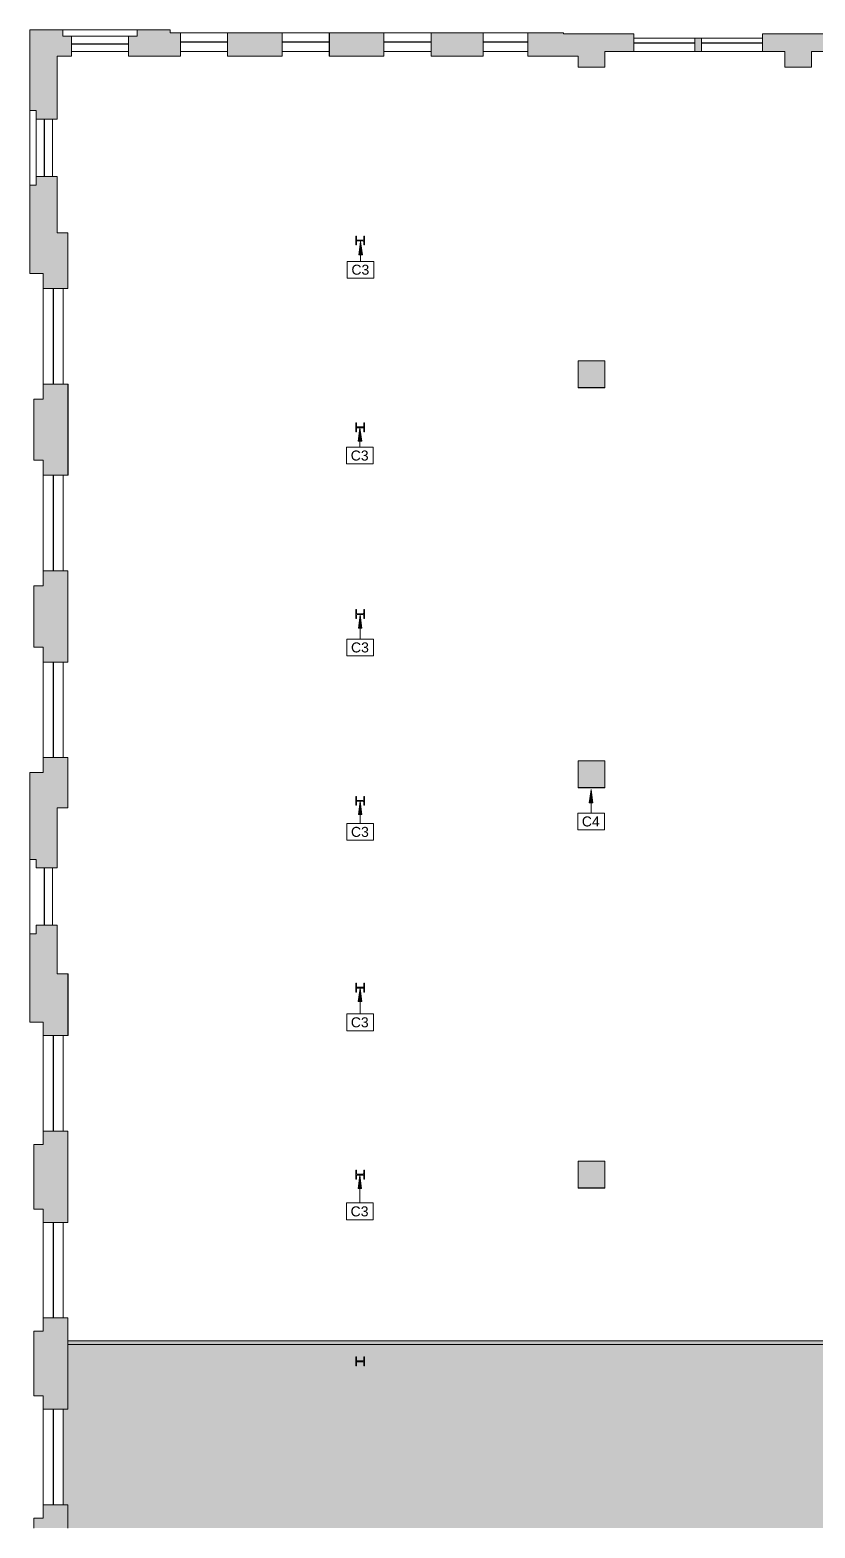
# Model space of a CAD drawing. Header units: inches. Extents: x 0 to 2024, y 708 to 2055.
# Drawn here: x 0 to 706, y 708 to 2055 of the extents above; entities that cross this region are included whole.
import ezdxf

# ---------------------------------------------------------------- set-up
doc = ezdxf.new("R2010")
doc.units = ezdxf.units.IN
doc.header["$MEASUREMENT"] = 0
for name, color, linetype, lineweight in [('A-ANNO-KEYN', 231, 'Continuous', 9), ('A-DETL', 90, 'Continuous', 9), ('A-DETL-GENF', 92, 'Continuous', 9), ('A-WALL-PATT', 111, 'Continuous', 13), ('CORE', 7, 'Continuous', 9), ('I-WALL', 2, 'Continuous', 13), ('Victor Bldg - 6th Floor_LINK_dwg', 8, 'Continuous', 9), ('WINDOWS', 7, 'Continuous', 9), ('WINDOWS SILL', 7, 'Continuous', 9)]:
    doc.layers.add(name, color=color, linetype=linetype, lineweight=lineweight)
doc.styles.add('Arial', font='arial.ttf', dxfattribs={"height": 9})

# ---------------------------------------------------------------- blocks, each defined once
blk = doc.blocks.new('Victor Bldg - 6th Floor_LINK_dwg-6972721-Level XX  CONSTRUCTION')
at = {"layer": 'CORE'}
for p, q in [((269.2, 2052.5), (269.2, 2035.5)), ((269.4, 2031.4), (269.2, 2031.4)), ((299.7, 1865.9), (294.2, 1865.9)), ((294.2, 1865.2), (299.7, 1865.2)), ((299.7, 1697.9), (294.2, 1697.9)), ((294.2, 1697.2), (299.7, 1697.2)), ((299.7, 1529.9), (294.2, 1529.9)), ((294.2, 1529.2), (299.7, 1529.2)), ((299.7, 1361.9), (294.2, 1361.9)), ((294.2, 1361.2), (299.7, 1361.2)), ((299.7, 1193.9), (294.2, 1193.9)), ((294.2, 1193.2), (299.7, 1193.2)), ((299.7, 1025.9), (294.2, 1025.9)), ((294.2, 1025.1), (299.7, 1025.1)), ((299.7, 857.9), (294.2, 857.9)), ((294.2, 857.1), (299.7, 857.1))]:
    blk.add_line(p, q, dxfattribs=at)
at = {"layer": 'CORE', "flags": 128}
blk.add_lwpolyline([(269.4, 2052.5), (269.2, 2052.5)], close=True, dxfattribs=at)
for points in [[(269.2, 2031.4), (269.2, 2042.2), (269.4, 2042.2)], [(293.7, 1866.4), (293.7, 1869.6), (293, 1869.6), (293, 1861.6), (293.7, 1861.6), (293.7, 1864.7)], [(300.2, 1864.7), (300.2, 1861.6), (301, 1861.6), (301, 1869.6), (300.2, 1869.6), (300.2, 1866.4)], [(293.7, 1698.4), (293.7, 1701.6), (293, 1701.6), (293, 1693.6), (293.7, 1693.6), (293.7, 1696.7)], [(300.2, 1696.7), (300.2, 1693.6), (301, 1693.6), (301, 1701.6), (300.2, 1701.6), (300.2, 1698.4)], [(293.7, 1530.4), (293.7, 1533.6), (293, 1533.6), (293, 1525.6), (293.7, 1525.6), (293.7, 1528.7)], [(300.2, 1528.7), (300.2, 1525.6), (301, 1525.6), (301, 1533.6), (300.2, 1533.6), (300.2, 1530.4)], [(293.7, 1362.4), (293.7, 1365.6), (293, 1365.6), (293, 1357.6), (293.7, 1357.6), (293.7, 1360.7)], [(300.2, 1360.7), (300.2, 1357.6), (301, 1357.6), (301, 1365.6), (300.2, 1365.6), (300.2, 1362.4)], [(293.7, 1194.4), (293.7, 1197.6), (293, 1197.6), (293, 1189.6), (293.7, 1189.6), (293.7, 1192.7)], [(300.2, 1192.7), (300.2, 1189.6), (301, 1189.6), (301, 1197.6), (300.2, 1197.6), (300.2, 1194.4)], [(293.7, 1026.4), (293.7, 1029.5), (293, 1029.5), (293, 1021.5), (293.7, 1021.5), (293.7, 1024.6)], [(300.2, 1024.6), (300.2, 1021.5), (301, 1021.5), (301, 1029.5), (300.2, 1029.5), (300.2, 1026.4)], [(293.7, 858.4), (293.7, 861.5), (293, 861.5), (293, 853.5), (293.7, 853.5), (293.7, 856.6)], [(300.2, 856.6), (300.2, 853.5), (301, 853.5), (301, 861.5), (300.2, 861.5), (300.2, 858.4)]]:
    blk.add_lwpolyline(points, dxfattribs=at)
at = {"layer": 'CORE'}
for centre, start, end in [((294.2, 1866.4), 180, 270), ((294.2, 1864.7), 90, 180), ((299.7, 1866.4), 270, 0), ((299.7, 1864.7), 0, 90), ((294.2, 1698.4), 180, 270), ((299.7, 1698.4), 270, 0), ((294.2, 1696.7), 90, 180), ((299.7, 1696.7), 0, 90), ((294.2, 1530.4), 180, 270), ((294.2, 1528.7), 90, 180), ((299.7, 1530.4), 270, 0), ((299.7, 1528.7), 0, 90), ((294.2, 1362.4), 180, 270), ((294.2, 1360.7), 90, 180), ((299.7, 1362.4), 270, 0), ((299.7, 1360.7), 0, 90), ((294.2, 1194.4), 180, 270), ((294.2, 1192.7), 90, 180), ((299.7, 1194.4), 270, 0), ((299.7, 1192.7), 0, 90), ((294.2, 1026.4), 180, 270), ((294.2, 1024.6), 90, 180), ((299.7, 1026.4), 270, 0), ((299.7, 1024.6), 0, 90), ((294.2, 858.4), 180, 270), ((294.2, 856.6), 90, 180), ((299.7, 858.4), 270, 0), ((299.7, 856.6), 0, 90)]:
    blk.add_arc(centre, 0.5, start, end, dxfattribs=at)
at = {"layer": 'WINDOWS'}
for p, q in [((37.2, 2042.5), (88.8, 2042.5)), ((37.2, 2042.2), (88.8, 2042.2)), ((135.2, 2044.2), (177.8, 2044.2)), ((135.2, 2044), (177.8, 2044)), ((226.8, 2044.2), (269.2, 2044.2)), ((226.8, 2044), (269.2, 2044)), ((318.2, 2044.2), (360.8, 2044.2)), ((318.2, 2044), (360.8, 2044)), ((407.8, 2044.2), (447.8, 2044.2)), ((407.8, 2044), (447.8, 2044)), ((598, 2043.5), (543, 2043.5)), ((598, 2043.2), (543, 2043.2)), ((659, 2043.5), (604, 2043.5)), ((659, 2043.2), (604, 2043.2)), ((12.9, 1923.2), (12.9, 1974.8)), ((13.1, 1923.2), (13.1, 1974.8)), ((21, 1736.5), (21, 1822.5)), ((21.2, 1736.5), (21.2, 1822.5)), ((21, 1568.5), (21, 1654.5)), ((21.2, 1568.5), (21.2, 1654.5)), ((12.9, 1249.8), (12.9, 1301.2)), ((13.1, 1249.8), (13.1, 1301.2)), ((21, 1064.5), (21, 1150.5)), ((21.2, 1064.5), (21.2, 1150.5)), ((21, 896.5), (21, 982.5)), ((21.2, 896.5), (21.2, 982.5)), ((21, 728.5), (21, 814.5)), ((21.2, 728.5), (21.2, 814.5))]:
    blk.add_line(p, q, dxfattribs=at)
at = {"layer": 'WINDOWS', "flags": 128}
for points in [[(21, 1486.5), (21, 1400.5)], [(21.2, 1486.5), (21.2, 1400.5)]]:
    blk.add_lwpolyline(points, close=True, dxfattribs=at)
at = {"layer": 'WINDOWS SILL'}
for p, q in [((29.5, 2055), (96.5, 2055)), ((88.8, 2049.5), (37.2, 2049.5)), ((177.8, 2052.5), (135.2, 2052.5)), ((269.2, 2052.5), (226.8, 2052.5)), ((360.8, 2052.5), (318.2, 2052.5)), ((447.8, 2052.5), (407.8, 2052.5)), ((88.8, 2035.5), (37.2, 2035.5)), ((135.2, 2035.5), (177.8, 2035.5)), ((226.8, 2035.5), (269.2, 2035.5)), ((318.2, 2035.5), (360.8, 2035.5)), ((407.8, 2035.5), (447.8, 2035.5)), ((598, 2047.5), (543, 2047.5)), ((598, 2035.5), (543, 2035.5)), ((659, 2047.5), (604, 2047.5)), ((659, 2035.5), (604, 2035.5)), ((0, 1915.5), (0, 1982.5)), ((5.5, 1974.8), (5.5, 1923.2)), ((20.3, 1974.8), (20.3, 1923.2)), ((12, 1736.5), (12, 1822.5)), ((30, 1822.5), (30, 1736.5)), ((12, 1568.5), (12, 1654.5)), ((30, 1654.5), (30, 1568.5)), ((0, 1242), (0, 1309)), ((20.3, 1301.2), (20.3, 1249.8)), ((12, 1064.5), (12, 1150.5)), ((30, 1150.5), (30, 1064.5)), ((12, 896.5), (12, 982.5)), ((12, 728.5), (12, 814.5))]:
    blk.add_line(p, q, dxfattribs=at)
at = {"layer": 'WINDOWS SILL', "flags": 128}
for points in [[(12, 1486.5), (12, 1400.5)], [(30, 896.5), (30, 982.5)]]:
    blk.add_lwpolyline(points, close=True, dxfattribs=at)
for points in [[(30, 1486.5), (30, 1400.5), (30, 1486.5), (30, 1400.5)], [(30, 814.5), (30, 728.5), (30, 814.5), (30, 728.5)]]:
    blk.add_lwpolyline(points, dxfattribs=at)
blk = doc.blocks.new('Keynote Tag - Keynote Number - Boxed-135510-Level XX  CONSTRUCTION')
at = {"layer": 'A-ANNO-KEYN'}
for p, q in [((-0.125, -0.079), (-0.125, 0.078)), ((-0.125, 0.078), (0.125, 0.078)), ((0.125, 0.078), (0.125, -0.079)), ((-0.125, -0.079), (0.125, -0.079))]:
    blk.add_line(p, q, dxfattribs=at)

msp = doc.modelspace()

# ---------------------------------------------------------------- hatches: boundary and pattern name
at = {"layer": 'A-ANNO-KEYN'}
for points in [[(297.43, 1864.74), (295.85, 1852.74), (299.01, 1852.74)], [(296.79, 1697.07), (295.21, 1685.07), (298.37, 1685.07)], [(297.06, 1529.08), (295.48, 1517.08), (298.64, 1517.08)], [(297.02, 1361.38), (295.44, 1349.38), (298.6, 1349.38)], [(504.67, 1371.97), (503.09, 1359.97), (506.25, 1359.97)], [(296.89, 1193.19), (295.31, 1181.19), (298.47, 1181.19)], [(296.7, 1025.1), (295.12, 1013.1), (298.28, 1013.1)]]:
    msp.add_hatch(color=256, dxfattribs=at).paths.add_polyline_path(points, flags=0)
at = {"layer": 'A-DETL-GENF'}
h = msp.add_hatch(color=7, dxfattribs=at)
h.paths.add_polyline_path([(3.5, 707.56), (34.12, 707.56), (34.12, 728.5), (12, 728.5), (12, 716.5), (3.5, 716.5)], flags=0)
h.paths.add_polyline_path([(34.12, 814.5), (34.12, 896.5), (12, 896.5), (12, 884.5), (3.5, 884.5), (3.5, 826.5), (12, 826.5), (12, 814.5), (30, 814.5)], flags=0)
h.paths.add_polyline_path([(22.25, 982.5), (34.12, 982.5), (34.12, 1064.5), (12, 1064.5), (12, 1052.5), (3.5, 1052.5), (3.5, 994.5), (12, 994.5), (12, 982.5), (13.76, 982.5)], flags=0)
h.paths.add_polyline_path([(493, 1013.5), (517, 1013.5), (517, 1037.5), (493, 1037.5), (493, 1013.75)], flags=0)
h.paths.add_polyline_path([(24.37, 1150.5), (34.12, 1150.5), (34.12, 1206), (24.37, 1206), (24.37, 1249.75), (5.5, 1249.75), (5.5, 1242), (0, 1242), (0, 1162.5), (12, 1162.5), (12, 1150.5), (22.25, 1150.5)], flags=0)
h.paths.add_polyline_path([(22.25, 1301.25), (24.37, 1301.25), (24.37, 1355.38), (34.12, 1355.38), (34.12, 1400.5), (12, 1400.5), (12, 1387), (0, 1387), (0, 1309), (5.5, 1309), (5.5, 1301.25)], flags=0)
h.paths.add_polyline_path([(1455, 1371.5), (1455, 1399.5), (1427, 1399.5), (1427, 1371.5), (1453, 1371.5)], flags=0)
h.paths.add_polyline_path([(1815, 1371.5), (1815, 1399.5), (1787, 1399.5), (1787, 1371.5), (1813.84, 1371.5)], flags=0)
h.paths.add_polyline_path([(829, 1373.5), (853, 1373.5), (853, 1397.5), (829, 1397.5)], flags=0)
h.paths.add_polyline_path([(493, 1373.5), (517, 1373.5), (517, 1397.5), (493, 1397.5), (493, 1373.75)], flags=0)
h.paths.add_polyline_path([(1069, 1373.5), (1093, 1373.5), (1093, 1397.5), (1069, 1397.5)], flags=0)
h.paths.add_polyline_path([(12, 1486.5), (34.12, 1486.5), (34.12, 1568.5), (12, 1568.5), (12, 1555), (3.5, 1555), (3.5, 1500), (12, 1500)], flags=0)
h.paths.add_polyline_path([(24.37, 1654.5), (34.12, 1654.5), (34.12, 1736.5), (12, 1736.5), (12, 1723), (3.5, 1723), (3.5, 1668), (12, 1668), (12, 1654.5)], flags=0)
h.paths.add_polyline_path([(1787, 1731.5), (1815, 1731.5), (1815, 1759.5), (1787, 1759.5), (1787, 1733.5)], flags=0)
h.paths.add_polyline_path([(1069, 1733.5), (1093, 1733.5), (1093, 1757.5), (1069, 1757.5)], flags=0)
h.paths.add_polyline_path([(1429, 1733.5), (1453, 1733.5), (1453, 1757.5), (1429, 1757.5)], flags=0)
h.paths.add_polyline_path([(517, 1733.5), (517, 1757.5), (493, 1757.5), (493, 1733.5)], flags=0)
h.paths.add_polyline_path([(829, 1733.5), (853, 1733.5), (853, 1757.5), (829, 1757.5)], flags=0)
h.paths.add_polyline_path([(24.37, 1822.5), (34.12, 1822.5), (34.12, 1872.5), (24.37, 1872.5), (24.37, 1923.25), (5.5, 1923.25), (5.5, 1915.5), (0, 1915.5), (0, 1836), (12, 1836), (12, 1822.5)], flags=0)
h.paths.add_polyline_path([(24.37, 1974.75), (24.37, 2031.38), (37.25, 2031.38), (37.25, 2049.5), (29.5, 2049.5), (29.5, 2055), (0, 2055), (0, 1982.5), (5.5, 1982.5), (5.5, 1974.75)], flags=0)
h.paths.add_polyline_path([(517, 2021.5), (517, 2035.5), (543, 2035.5), (543, 2051.5), (480, 2051.5), (480, 2052.5), (447.75, 2052.5), (447.75, 2031.38), (493, 2031.38), (493, 2021.5), (499.38, 2021.5)], flags=0)
h.paths.add_polyline_path([(1039, 2021.5), (1063, 2021.5), (1063, 2035.5), (1083, 2035.5), (1083, 2051.5), (1019, 2051.5), (1019, 2035.5), (1039, 2035.5)], flags=0)
h.paths.add_polyline_path([(1399, 2021.5), (1423, 2021.5), (1423, 2035.5), (1443, 2035.5), (1443, 2051.5), (1379, 2051.5), (1379, 2035.5), (1399, 2035.5)], flags=0)
h.paths.add_polyline_path([(685.5, 2021.5), (703, 2021.5), (703, 2035.5), (723, 2035.5), (723, 2051.5), (659, 2051.5), (659, 2035.5), (679, 2035.5), (679, 2021.5)], flags=0)
h.paths.add_polyline_path([(1759, 2021.5), (1783, 2021.5), (1783, 2035.5), (1803, 2035.5), (1803, 2051.5), (1739, 2051.5), (1739, 2035.5), (1759, 2035.5)], flags=0)
h.paths.add_polyline_path([(407.75, 2031.38), (407.75, 2052.5), (360.75, 2052.5), (360.75, 2031.38)], flags=0)
h.paths.add_polyline_path([(88.75, 2031.38), (135.25, 2031.38), (135.25, 2052.5), (126.25, 2052.5), (126.25, 2055), (96.5, 2055), (96.5, 2049.5), (88.75, 2049.5)], flags=0)
h.paths.add_polyline_path([(177.75, 2031.38), (226.75, 2031.38), (226.75, 2052.5), (177.75, 2052.5)], flags=0)
h.paths.add_polyline_path([(318.25, 2031.38), (318.25, 2052.5), (269.38, 2052.5), (269.38, 2031.38)], flags=0)
h.paths.add_polyline_path([(598, 2035.5), (604, 2035.5), (604, 2047.5), (598, 2047.5)], flags=0)
h.paths.add_polyline_path([(784, 2035.5), (784, 2047.5), (778, 2047.5), (778, 2035.5)], flags=0)
h.paths.add_polyline_path([(839, 2035.5), (903, 2035.5), (903, 2051.5), (839, 2051.5)], flags=0)
h.paths.add_polyline_path([(1144, 2035.5), (1144, 2047.5), (1138, 2047.5), (1138, 2035.5)], flags=0)
h.paths.add_polyline_path([(1199, 2035.5), (1263, 2035.5), (1263, 2051.5), (1199, 2051.5), (1199, 2035.75)], flags=0)
h.paths.add_polyline_path([(958, 2035.5), (964, 2035.5), (964, 2047.5), (958, 2047.5)], flags=0)
h.paths.add_polyline_path([(1983, 2035.5), (1983, 2051.5), (1919, 2051.5), (1919, 2035.5)], flags=0)
h.paths.add_polyline_path([(1324, 2035.5), (1324, 2047.5), (1318, 2047.5), (1318, 2035.5)], flags=0)
h.paths.add_polyline_path([(1559, 2035.5), (1623, 2035.5), (1623, 2051.5), (1559, 2051.5)], flags=0)
h.paths.add_polyline_path([(1684, 2035.5), (1684, 2047.5), (1678, 2047.5), (1678, 2035.5)], flags=0)
h.paths.add_polyline_path([(1864, 2035.5), (1864, 2047.5), (1858, 2047.5), (1858, 2035.5)], flags=0)
h.paths.add_polyline_path([(1498, 2035.5), (1504, 2035.5), (1504, 2047.5), (1498, 2047.5), (1498, 2043.5)], flags=0)
h = msp.add_hatch(color=9, dxfattribs=at)
h.paths.add_polyline_path([(1843, 707.56), (2023.53, 707.56), (2023.53, 2035.5), (1783, 2035.5), (1783, 2021.5), (1759, 2021.5), (1759, 2035.5), (1443, 2035.5), (1443, 1757.5), (1453, 1757.5), (1453, 1733.5), (1443, 1733.5), (1443, 1399.5), (1455, 1399.5), (1455, 1371.5), (1443, 1371.5), (1443, 1301.25), (1883.86, 1301.25), (1883.86, 1238), (1986, 1238), (1986, 749.5), (807.87, 749.5), (807.87, 748.75), (806.37, 748.75), (806.37, 750.75), (805.87, 750.75), (805.87, 752.25), (806.37, 752.25), (806.37, 753), (770.12, 753), (770.12, 752.25), (770.62, 752.25), (770.62, 750.75), (770.12, 750.75), (770.12, 748.75), (768.62, 748.75), (768.62, 749.5), (765.5, 749.5), (765.5, 872.5), (34.12, 872.5), (34.12, 814.5), (30, 814.5), (30, 728.5), (34.12, 728.5), (34.12, 707.56), (1819, 707.56)], flags=0)
h.paths.add_polyline_path([(1004.38, 813), (1040.62, 813), (1040.62, 813.75), (1040.12, 813.75), (1040.12, 815.25), (1040.62, 815.25), (1040.62, 818.38), (1042.12, 818.38), (1042.12, 817.63), (1052.5, 817.63), (1052.5, 912.5), (993, 912.5), (993, 951.5), (907.38, 951.5), (907.38, 817.63), (1002.88, 817.63), (1002.89, 818.38), (1004.38, 818.38), (1004.38, 815.25), (1004.88, 815.25), (1004.88, 813.75), (1004.38, 813.75)], flags=0)
h.paths.add_polyline_path([(899.19, 813), (899.19, 815.38), (898.69, 815.38), (898.69, 816.88), (899.19, 816.88), (899.19, 818.38), (900.69, 818.38), (900.69, 817.63), (902.75, 817.63), (902.75, 951.5), (833.62, 951.5), (833.62, 817.63), (861.44, 817.63), (861.44, 818.38), (862.94, 818.38), (862.94, 816.88), (863.44, 816.88), (863.44, 815.38), (862.94, 815.38), (862.94, 813), (899.06, 813)], flags=0)
h.paths.add_polyline_path([(1286.13, 813), (1286.63, 813), (1286.63, 814.75), (1286.13, 814.75), (1286.13, 816.25), (1286.63, 816.25), (1286.63, 817.75), (1288.13, 817.75), (1288.13, 817), (1321.5, 817), (1321.5, 865.13), (1290.75, 865.13), (1290.75, 912.5), (1058.5, 912.5), (1058.5, 817), (1248.88, 817), (1248.88, 817.75), (1250.38, 817.75), (1250.38, 816.25), (1250.88, 816.25), (1250.88, 814.75), (1250.38, 814.75), (1250.38, 813), (1260.07, 813)], flags=0)
h.paths.add_polyline_path([(1825.13, 818), (1947.62, 818), (1947.62, 994.5), (1842, 994.5), (1842, 1002.5), (1843.49, 1002.5), (1843.49, 1138.5), (1842, 1138.5), (1842, 1141.5), (1737.13, 1141.5), (1737.13, 818), (1765.42, 818)], flags=0)
h.paths.add_polyline_path([(1953.63, 818), (1977, 818), (1977, 994.5), (1953.63, 994.5), (1953.63, 839.25)], flags=0)
h.paths.add_polyline_path([(1730.13, 818), (1730.13, 1140.5), (1637.5, 1140.5), (1637.5, 1106.5), (1630.5, 1106.5), (1630.5, 1064.5), (1637.5, 1064.5), (1637.5, 1001.5), (1630.5, 1001.5), (1630.5, 959.5), (1637.5, 959.5), (1637.5, 897.5), (1630.5, 897.5), (1630.5, 855.5), (1637.5, 855.5), (1637.5, 818)], flags=0)
h.paths.add_polyline_path([(1484.5, 818), (1484.5, 855.5), (1491.5, 855.5), (1491.5, 897.5), (1484.5, 897.5), (1484.5, 959.5), (1491.5, 959.5), (1491.5, 1001.5), (1484.5, 1001.5), (1484.5, 1064.5), (1491.5, 1064.5), (1491.5, 1106.5), (1484.5, 1106.5), (1484.5, 1153.5), (1388.5, 1153.5), (1388.5, 1106.5), (1381.5, 1106.5), (1381.5, 1143.5), (1321.5, 1143.5), (1321.5, 1013.5), (1323.13, 1013.5), (1323.13, 1014.25), (1324.63, 1014.25), (1324.65, 1012.75), (1325.13, 1012.75), (1325.13, 1011.25), (1324.63, 1011.25), (1324.63, 1008.5), (1360.88, 1008.5), (1360.88, 1011.25), (1360.38, 1011.25), (1360.38, 1012.75), (1360.88, 1012.75), (1360.88, 1014.25), (1362.38, 1014.25), (1362.38, 1013.5), (1381.5, 1013.5), (1381.5, 1064.5), (1388.5, 1064.5), (1388.5, 818)], flags=0)
h.paths.add_polyline_path([(1318, 868.63), (1318, 912.5), (1294.25, 912.5), (1294.25, 868.63)], flags=0)
h.paths.add_polyline_path([(1023.22, 916), (1023.22, 936.5), (1026.38, 936.5), (1026.38, 1013.5), (1029.88, 1013.5), (1029.88, 936.5), (1038.55, 936.5), (1038.55, 1013.5), (1036, 1013.5), (1036, 1234.5), (867.37, 1234.5), (867.37, 957.5), (993, 957.5), (993, 1017.5), (1016.5, 1017.5), (1016.5, 1013.5), (997, 1013.5), (997, 916)], flags=0)
h.paths.add_polyline_path([(1257.5, 924.5), (1257.5, 960.5), (1261, 960.5), (1261, 928), (1317.25, 928), (1317.25, 929.12), (1318.75, 929.12), (1318.75, 929.62), (1320.25, 929.62), (1320.25, 929.12), (1321.5, 929.12), (1321.5, 965.37), (1320.25, 965.37), (1320.25, 964.87), (1318.75, 964.87), (1318.75, 965.37), (1317.25, 965.37), (1317.25, 966.87), (1318, 966.87), (1318, 1004.12), (1261, 1004.12), (1261, 1009.12), (1318, 1009.12), (1318, 1066.12), (1042, 1066.12), (1042, 1013.5), (1042.05, 1013.5), (1042.05, 936.5), (1047.22, 936.5), (1047.22, 924.5), (1249.2, 924.5)], flags=0)
h.paths.add_polyline_path([(861.38, 957.5), (861.38, 1234.5), (838, 1234.5), (838, 957.5)], flags=0)
h.paths.add_polyline_path([(1980, 1000.5), (1980, 1232), (1886.36, 1232), (1886.36, 1230.94), (1887.11, 1230.94), (1887.11, 1229.44), (1885.61, 1229.44), (1885.61, 1228.94), (1884.11, 1228.94), (1884.11, 1229.44), (1880.36, 1229.44), (1880.36, 1193.19), (1884.11, 1193.19), (1884.11, 1193.69), (1885.61, 1193.69), (1885.61, 1193.19), (1887.11, 1193.19), (1887.11, 1191.69), (1886.36, 1191.69), (1886.36, 1138.5), (1885.99, 1138.5), (1885.99, 1000.5), (1977, 1000.5)], flags=0)
h.paths.add_polyline_path([(1876.99, 1002.5), (1876.99, 1138.5), (1848.11, 1138.5), (1848.11, 1002.5), (1876.13, 1002.5)], flags=0)
h.paths.add_polyline_path([(1317.73, 1070.12), (1318, 1070.12), (1318, 1080.12), (1042, 1080.12), (1042, 1070.12), (1249.2, 1070.12)], flags=0)
h.paths.add_polyline_path([(1317.79, 1084.12), (1318, 1084.12), (1318, 1149.63), (1317.25, 1149.63), (1317.25, 1151.13), (1319.25, 1151.13), (1319.25, 1151.63), (1320.75, 1151.63), (1320.75, 1151.13), (1322.25, 1151.13), (1322.25, 1149.63), (1321.5, 1149.63), (1321.5, 1147), (1381.5, 1147), (1381.5, 1234.5), (1379.13, 1234.5), (1379.13, 1233.75), (1377.63, 1233.75), (1377.63, 1235.25), (1377.13, 1235.25), (1377.13, 1236.75), (1377.63, 1236.75), (1377.63, 1238), (1341.38, 1238), (1341.38, 1236.75), (1341.88, 1236.75), (1341.88, 1235.25), (1341.38, 1235.25), (1341.38, 1233.75), (1339.88, 1233.75), (1339.88, 1234.5), (1321.5, 1234.5), (1321.5, 1188.88), (1322.25, 1188.88), (1322.25, 1187.38), (1320.75, 1187.38), (1320.75, 1186.88), (1319.25, 1186.88), (1319.25, 1187.38), (1317.25, 1187.38), (1317.25, 1188.88), (1318, 1188.88), (1318, 1199), (1248, 1199), (1248, 1191.75), (1242, 1191.75), (1242, 1215.75), (1104, 1215.75), (1104, 1191.75), (1098, 1191.75), (1098, 1220), (1042, 1220), (1042, 1084.12), (1249.2, 1084.12)], flags=0)
h.paths.add_polyline_path([(1829.94, 1146.5), (1880.36, 1146.5), (1880.36, 1189.88), (1879.63, 1189.88), (1879.63, 1154), (1828.63, 1154), (1828.63, 1146.5)], flags=0)
h.paths.add_polyline_path([(1767.13, 1146.5), (1767.13, 1233.38), (1636.5, 1233.38), (1636.5, 1147.5), (1737.13, 1147.5), (1737.13, 1146.5), (1765.42, 1146.5)], flags=0)
h.paths.add_polyline_path([(1406.25, 1165.5), (1488, 1165.5), (1488, 1234.5), (1443.88, 1234.5), (1443.88, 1233.75), (1442.38, 1233.75), (1442.38, 1235.25), (1441.88, 1235.25), (1441.88, 1236.75), (1442.38, 1236.75), (1442.38, 1238), (1406.12, 1238), (1406.12, 1236.75), (1406.62, 1236.75), (1406.62, 1235.25), (1406.12, 1235.25), (1406.12, 1233.75), (1404.62, 1233.75), (1404.62, 1234.5), (1402, 1234.5), (1402, 1228.5), (1385, 1228.5), (1385, 1165.5), (1402, 1165.5)], flags=0)
h.paths.add_polyline_path([(1248, 1202.5), (1318, 1202.5), (1318, 1234.5), (1248, 1234.5), (1248, 1215.75)], flags=0)
h.paths.add_polyline_path([(1104, 1219.75), (1244.5, 1219.75), (1244.5, 1232), (1101.5, 1232), (1101.5, 1219.75)], flags=0)
h.paths.add_polyline_path([(1087, 1223.5), (1098, 1223.5), (1098, 1234.5), (1042, 1234.5), (1042, 1223.5)], flags=0)
h.paths.add_polyline_path([(1398.5, 1232), (1398.5, 1234.5), (1385, 1234.5), (1385, 1232), (1388.5, 1232)], flags=0)
h.paths.add_polyline_path([(1815, 1371.5), (1787, 1371.5), (1787, 1399.5), (1815, 1399.5)], flags=0)
h.paths.add_polyline_path([(1787, 1731.5), (1787, 1759.5), (1815, 1759.5), (1815, 1731.5)], flags=0)
at = {"layer": 'A-WALL-PATT', "lineweight": 9}
msp.add_hatch(color=7, dxfattribs=at).paths.add_polyline_path([(34.12, 872.5), (729.5, 872.5), (729.5, 876), (34.12, 876)], flags=0)

# ---------------------------------------------------------------- linework, layer by layer
at = {"layer": 'A-ANNO-KEYN'}
for p, q in [((297.43, 1864.74), (295.85, 1852.74)), ((299.01, 1852.74), (297.43, 1864.74)), ((297.43, 1864.74), (297.43, 1846.9)), ((295.85, 1852.74), (299.01, 1852.74)), ((296.79, 1697.07), (295.21, 1685.07)), ((295.21, 1685.07), (298.37, 1685.07)), ((298.37, 1685.07), (296.79, 1697.07)), ((296.79, 1697.07), (296.79, 1679.78)), ((297.06, 1529.08), (295.48, 1517.08)), ((298.64, 1517.08), (297.06, 1529.08)), ((297.06, 1529.08), (297.06, 1507.15)), ((295.48, 1517.08), (298.64, 1517.08)), ((297.02, 1361.38), (295.44, 1349.38)), ((298.6, 1349.38), (297.02, 1361.38)), ((297.02, 1361.38), (297.02, 1341.26)), ((504.67, 1371.97), (503.09, 1359.97)), ((506.25, 1359.97), (504.67, 1371.97)), ((504.67, 1371.97), (504.67, 1350.65)), ((295.44, 1349.38), (298.6, 1349.38)), ((503.09, 1359.97), (506.25, 1359.97)), ((296.89, 1193.19), (295.31, 1181.19)), ((298.47, 1181.19), (296.89, 1193.19)), ((296.89, 1193.19), (296.89, 1170)), ((295.31, 1181.19), (298.47, 1181.19)), ((296.7, 1025.1), (295.12, 1013.1)), ((298.28, 1013.1), (296.7, 1025.1)), ((296.7, 1025.1), (296.7, 999.93)), ((295.12, 1013.1), (298.28, 1013.1))]:
    msp.add_line(p, q, dxfattribs=at)
at = {"layer": 'A-DETL'}
for p, q in [((29.5, 2055), (0, 2055)), ((0, 2055), (0, 1982.5)), ((29.5, 2049.5), (29.5, 2055)), ((37.25, 2049.5), (29.5, 2049.5)), ((37.25, 2031.38), (37.25, 2049.5)), ((88.75, 2049.5), (88.75, 2031.38)), ((96.5, 2049.5), (88.75, 2049.5)), ((126.25, 2055), (96.5, 2055)), ((96.5, 2055), (96.5, 2049.5)), ((126.25, 2052.5), (126.25, 2055)), ((135.25, 2052.5), (126.25, 2052.5)), ((135.25, 2031.38), (135.25, 2052.5)), ((226.75, 2052.5), (177.75, 2052.5)), ((177.75, 2052.5), (177.75, 2031.38)), ((226.75, 2031.38), (226.75, 2052.5)), ((318.25, 2052.5), (269.38, 2052.5)), ((269.38, 2052.5), (269.38, 2031.38)), ((318.25, 2031.38), (318.25, 2052.5)), ((407.75, 2052.5), (360.75, 2052.5)), ((360.75, 2052.5), (360.75, 2031.38)), ((407.75, 2031.38), (407.75, 2052.5)), ((480, 2052.5), (447.75, 2052.5)), ((447.75, 2052.5), (447.75, 2031.38)), ((480, 2051.5), (480, 2052.5)), ((543, 2051.5), (480, 2051.5)), ((543, 2035.5), (543, 2051.5)), ((723, 2051.5), (659, 2051.5)), ((659, 2051.5), (659, 2035.5)), ((517, 2021.5), (517, 2035.5)), ((517, 2035.5), (543, 2035.5)), ((604, 2047.5), (598, 2047.5)), ((598, 2047.5), (598, 2035.5)), ((598, 2035.5), (604, 2035.5)), ((604, 2035.5), (604, 2047.5)), ((659, 2035.5), (679, 2035.5)), ((679, 2035.5), (679, 2021.5)), ((703, 2021.5), (703, 2035.5)), ((703, 2035.5), (723, 2035.5)), ((24.37, 1974.75), (24.37, 2031.38)), ((24.37, 2031.38), (37.25, 2031.38)), ((88.75, 2031.38), (135.25, 2031.38)), ((177.75, 2031.38), (226.75, 2031.38)), ((269.38, 2031.38), (318.25, 2031.38)), ((360.75, 2031.38), (407.75, 2031.38)), ((447.75, 2031.38), (493, 2031.38)), ((493, 2031.38), (493, 2021.5)), ((493, 2021.5), (517, 2021.5)), ((679, 2021.5), (703, 2021.5)), ((0, 1982.5), (5.5, 1982.5)), ((5.5, 1982.5), (5.5, 1974.75)), ((5.5, 1974.75), (24.37, 1974.75)), ((5.5, 1915.5), (0, 1915.5)), ((0, 1915.5), (0, 1836)), ((24.37, 1923.25), (5.5, 1923.25)), ((5.5, 1923.25), (5.5, 1915.5)), ((24.37, 1872.5), (24.37, 1923.25)), ((34.12, 1872.5), (24.37, 1872.5)), ((34.12, 1822.5), (34.12, 1872.5)), ((0, 1836), (12, 1836)), ((12, 1836), (12, 1822.5)), ((12, 1822.5), (34.12, 1822.5)), ((493, 1757.5), (493, 1733.5)), ((517, 1757.5), (493, 1757.5)), ((517, 1733.5), (517, 1757.5)), ((34.12, 1736.5), (12, 1736.5)), ((12, 1736.5), (12, 1723)), ((34.12, 1654.5), (34.12, 1736.5)), ((493, 1733.5), (517, 1733.5)), ((12, 1723), (3.5, 1723)), ((3.5, 1723), (3.5, 1668)), ((3.5, 1668), (12, 1668)), ((12, 1668), (12, 1654.5)), ((12, 1654.5), (34.12, 1654.5)), ((34.12, 1568.5), (12, 1568.5)), ((12, 1568.5), (12, 1555)), ((34.12, 1486.5), (34.12, 1568.5)), ((12, 1555), (3.5, 1555)), ((3.5, 1555), (3.5, 1500)), ((3.5, 1500), (12, 1500)), ((12, 1500), (12, 1486.5)), ((12, 1486.5), (34.12, 1486.5)), ((34.12, 1400.5), (12, 1400.5)), ((12, 1400.5), (12, 1387)), ((34.12, 1355.38), (34.12, 1400.5)), ((517, 1397.5), (493, 1397.5)), ((493, 1397.5), (493, 1373.5)), ((517, 1373.5), (517, 1397.5)), ((12, 1387), (0, 1387)), ((0, 1387), (0, 1309)), ((493, 1373.5), (517, 1373.5)), ((24.37, 1301.25), (24.37, 1355.38)), ((24.37, 1355.38), (34.12, 1355.38)), ((0, 1309), (5.5, 1309)), ((5.5, 1309), (5.5, 1301.25)), ((5.5, 1301.25), (24.37, 1301.25)), ((5.5, 1242), (0, 1242)), ((0, 1242), (0, 1162.5)), ((24.37, 1249.75), (5.5, 1249.75)), ((5.5, 1249.75), (5.5, 1242)), ((24.37, 1206), (24.37, 1249.75)), ((34.12, 1206), (24.37, 1206)), ((34.12, 1150.5), (34.12, 1206)), ((0, 1162.5), (12, 1162.5)), ((12, 1162.5), (12, 1150.5)), ((12, 1150.5), (34.12, 1150.5)), ((34.12, 1064.5), (12, 1064.5)), ((12, 1064.5), (12, 1052.5)), ((34.12, 982.5), (34.12, 1064.5)), ((12, 1052.5), (3.5, 1052.5)), ((3.5, 1052.5), (3.5, 994.5)), ((517, 1037.5), (493, 1037.5)), ((493, 1037.5), (493, 1013.5)), ((517, 1013.5), (517, 1037.5)), ((493, 1013.5), (517, 1013.5)), ((3.5, 994.5), (12, 994.5)), ((12, 994.5), (12, 982.5)), ((12, 982.5), (34.12, 982.5)), ((34.12, 896.5), (12, 896.5)), ((12, 896.5), (12, 884.5)), ((34.12, 814.5), (34.12, 896.5)), ((12, 884.5), (3.5, 884.5)), ((3.5, 884.5), (3.5, 826.5)), ((769, 872.5), (34.12, 872.5)), ((3.5, 826.5), (12, 826.5)), ((12, 826.5), (12, 814.5)), ((12, 814.5), (34.12, 814.5)), ((30, 814.5), (30, 728.5)), ((34.12, 728.5), (12, 728.5)), ((12, 728.5), (12, 716.5)), ((34.12, 707.56), (34.12, 728.5)), ((12, 716.5), (3.5, 716.5)), ((3.5, 716.5), (3.5, 707.56))]:
    msp.add_line(p, q, dxfattribs=at)
at = {"layer": 'I-WALL'}
for p, q in [((34.37, 1736.5), (34.12, 1736.5)), ((34.37, 1654.5), (34.37, 1736.5)), ((493, 1733.5), (493, 1733.25)), ((493, 1733.25), (517, 1733.25)), ((517, 1733.25), (517, 1733.5)), ((34.12, 1654.5), (34.37, 1654.5)), ((493, 1373.5), (493, 1373.25)), ((493, 1373.25), (517, 1373.25)), ((517, 1373.25), (517, 1373.5)), ((34.37, 1206), (34.12, 1206)), ((34.37, 1150.5), (34.37, 1206)), ((34.12, 1150.5), (34.37, 1150.5)), ((493, 1013.5), (493, 1013.25)), ((493, 1013.25), (517, 1013.25)), ((517, 1013.25), (517, 1013.5))]:
    msp.add_line(p, q, dxfattribs=at)
at = {"layer": 'I-WALL', "color": 8, "lineweight": 20}
for p, q in [((729.5, 876), (34.12, 876)), ((34.12, 872.5), (765.5, 872.5))]:
    msp.add_line(p, q, dxfattribs=at)

# ---------------------------------------------------------------- block references
at = {"layer": 'A-ANNO-KEYN', "xscale": 95.99999999999994, "yscale": 95.99999999999994, "zscale": 95.99999999999994}
for p in [(297.43, 1839.4), (296.79, 1672.28), (297.06, 1499.65), (504.67, 1343.15), (297.02, 1333.76), (296.89, 1162.5), (296.7, 992.43)]:
    msp.add_blockref('Keynote Tag - Keynote Number - Boxed-135510-Level XX  CONSTRUCTION', p, dxfattribs=at)
at = {"layer": 'Victor Bldg - 6th Floor_LINK_dwg', "color": 7}
msp.add_blockref('Victor Bldg - 6th Floor_LINK_dwg-6972721-Level XX  CONSTRUCTION', (0, 0), dxfattribs=at)

# ---------------------------------------------------------------- texts
at = {"layer": 'A-ANNO-KEYN', "char_height": 9, "width": 19.695, "attachment_point": 1, "style": 'Arial'}
for s, insert in [('C3', (289.14, 1843.85)), ('C3', (288.5, 1676.73)), ('C3', (288.77, 1504.11)), ('C4', (496.39, 1347.6)), ('C3', (288.73, 1338.21)), ('C3', (288.6, 1166.95)), ('C3', (288.41, 996.88))]:
    msp.add_mtext(s, dxfattribs=dict(at, insert=insert))

doc.saveas('drawing.dxf')
